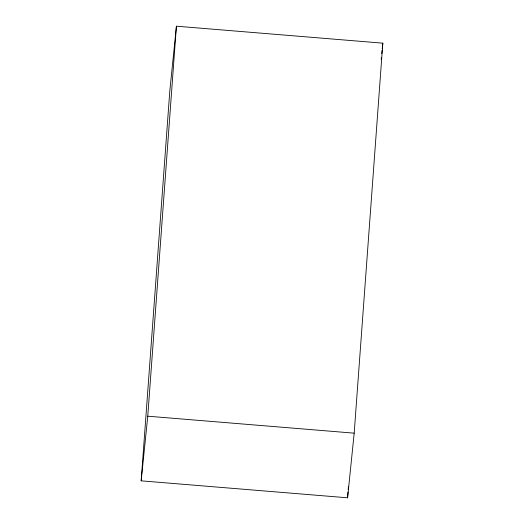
<?xml version="1.0" encoding="UTF-8"?>
<svg xmlns="http://www.w3.org/2000/svg" width="524" height="524" viewBox="0 0 524 524"><rect width="100%" height="100%" fill="white"/><g stroke="black" fill="none" stroke-linecap="round" stroke-linejoin="round"><path stroke-width="0.79" d="M141.172 480.836L169.815 90.835L176.411 26.2L382.828 43.165L354.185 433.165L347.589 497.8L141.172 480.836L147.768 416.2L176.411 26.2M347.589 497.8L348.008 492.088M348.191 489.639L348.427 486.377M381.177 59.323L381.341 57.706M381.754 53.664L382.081 50.435M382.251 48.817L382.828 43.165M147.768 416.2L354.185 433.165"/></g></svg>
